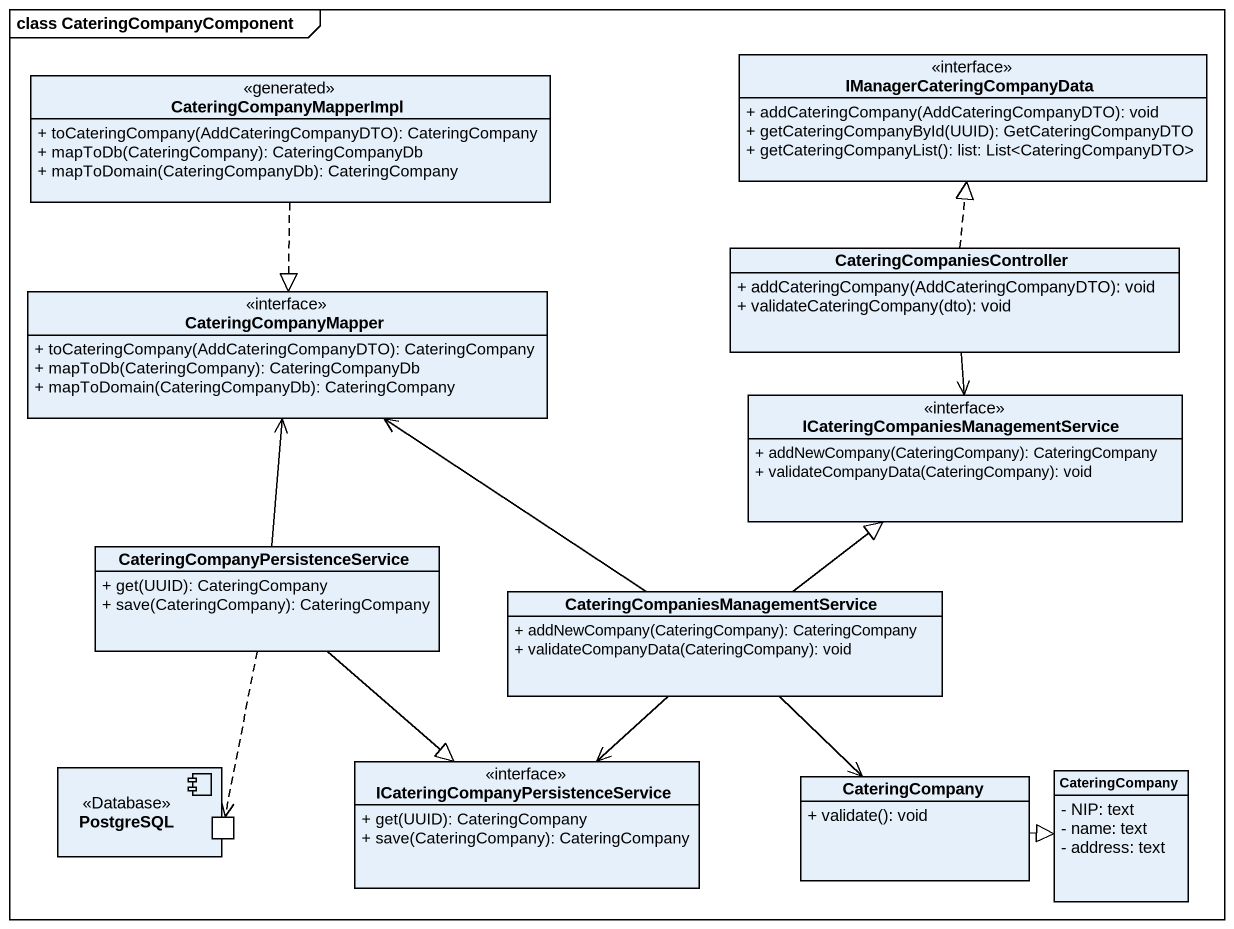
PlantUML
@startuml
mainframe class CateringCompanyComponent
allowmixing
hide circle
hide empty members
skinparam classAttributeIconSize 0
class IManagerCateringCompanyData <<interface>> {
  + addCateringCompany(AddCateringCompanyDTO): void
  + getCateringCompanyById(UUID): GetCateringCompanyDTO
  + getCateringCompanyList(): list: List<CateringCompanyDTO>
}
class CateringCompanyMapperImpl <<generated>> {
  + toCateringCompany(AddCateringCompanyDTO): CateringCompany
  + mapToDb(CateringCompany): CateringCompanyDb
  + mapToDomain(CateringCompanyDb): CateringCompany
}
class CateringCompaniesController {
  + addCateringCompany(AddCateringCompanyDTO): void
  + validateCateringCompany(dto): void
}
class CateringCompanyMapper <<interface>> {
  + toCateringCompany(AddCateringCompanyDTO): CateringCompany
  + mapToDb(CateringCompany): CateringCompanyDb
  + mapToDomain(CateringCompanyDb): CateringCompany
}
class "ICateringCompaniesManagementService" as ICateringCompaniesManagement <<interface>> {
  + addNewCompany(CateringCompany): CateringCompany
  + validateCompanyData(CateringCompany): void
}
class "CateringCompanyPersistenceService" as CateringCompanyPersistenceSe {
  + get(UUID): CateringCompany
  + save(CateringCompany): CateringCompany
}
class "CateringCompaniesManagementService" as CateringCompaniesManagementS {
  + addNewCompany(CateringCompany): CateringCompany
  + validateCompanyData(CateringCompany): void
}
component PostgreSQL <<Database>> {
  port " " as port1
}
class "ICateringCompanyPersistenceService" as ICateringCompanyPersistenceS <<interface>> {
  + get(UUID): CateringCompany
  + save(CateringCompany): CateringCompany
}
class CateringCompany {
  + validate(): void
}
class "CateringCompany" as CateringCompany_2 {
  - NIP: text
  - name: text
  - address: text
}
CateringCompanyMapperImpl ..|> CateringCompanyMapper
CateringCompaniesController .up.|> IManagerCateringCompanyData
CateringCompaniesController --> ICateringCompaniesManagement
CateringCompanyPersistenceSe -up-> CateringCompanyMapper
CateringCompanyPersistenceSe --|> ICateringCompanyPersistenceS
CateringCompanyPersistenceSe ..> port1
CateringCompaniesManagementS -up-> CateringCompanyMapper
CateringCompaniesManagementS -up-|> ICateringCompaniesManagement
CateringCompaniesManagementS --> ICateringCompanyPersistenceS
CateringCompaniesManagementS --> CateringCompany
CateringCompany -right-|> CateringCompany_2
@enduml
